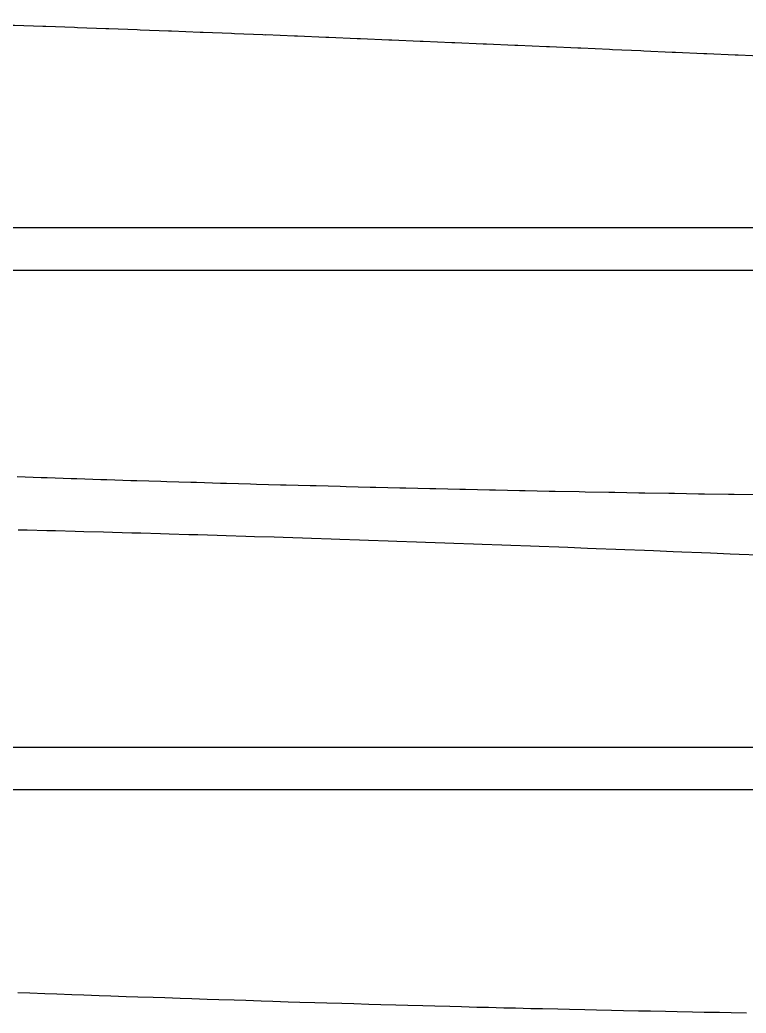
# Model space of a CAD drawing. Extents: x 27 to 271, y 44 to 138.
# Drawn here: x 197.56 to 215.75, y 92.45 to 117.32 of the extents above; entities that cross this region are included whole.
import ezdxf

# ---------------------------------------------------------------- set-up
doc = ezdxf.new("R2010")
doc.units = 0
doc.layers.add('jig_layer', color=7, linetype='CONTINUOUS')

msp = doc.modelspace()

# ---------------------------------------------------------------- linework, layer by layer
at = {"layer": 'jig_layer', "color": 7}
for points in [[(193.504208, 117.319278), (194.214507, 117.296079), (194.289909, 117.293821), (195.00011, 117.270086), (195.075505, 117.267829), (195.785805, 117.243586), (195.861206, 117.241328), (196.571506, 117.216492), (196.646907, 117.214235), (197.357407, 117.189117), (197.432809, 117.186577), (198.143506, 117.161149), (198.218908, 117.158609)], [(198.218908, 117.158775), (198.92971, 117.13267), (199.005108, 117.13013)], [(199.005108, 117.130276), (199.716006, 117.103776), (199.791506, 117.101236), (200.502706, 117.074255), (200.578209, 117.071715), (201.28961, 117.044368), (201.36511, 117.041546)], [(258.91731, 115.259578), (259.576011, 115.292073), (259.64511, 115.29433), (260.296005, 115.332574), (260.36401, 115.335566), (261.004109, 115.379773), (261.070705, 115.383386), (261.696626, 115.434177), (261.761091, 115.438382), (262.367265, 115.495877), (262.428987, 115.500872), (263.009101, 115.565275), (263.06725, 115.570976), (263.117787, 115.577467), (263.3578, 115.573883), (263.3578, 114.112071), (267.677801, 114.112071), (267.677801, 112.112069), (124.143606, 112.112069), (124.143606, 117.034072)], [(201.36511, 117.041678), (202.076606, 117.013879), (202.15221, 117.011339), (202.863907, 116.982877), (202.939407, 116.980337), (203.651208, 116.951477), (203.726709, 116.948655)], [(203.726709, 116.948776), (204.438707, 116.919676), (204.514207, 116.916854), (205.226508, 116.887475), (205.30211, 116.884653), (206.014506, 116.854974), (206.090108, 116.852152), (206.802705, 116.822273), (206.878408, 116.819366), (207.591406, 116.789273), (207.667109, 116.786281), (208.380209, 116.755872), (208.455906, 116.752965), (209.169308, 116.722166), (209.245005, 116.719175), (209.958409, 116.688167), (210.034107, 116.685062), (210.747607, 116.65377), (210.82331, 116.650665), (211.536706, 116.619169), (211.612305, 116.616065), (212.325407, 116.58447), (212.401006, 116.581281), (213.113806, 116.549567), (213.189405, 116.546463), (213.901906, 116.514665), (213.977505, 116.511476), (214.689809, 116.479469), (214.76541, 116.47628), (215.477409, 116.443966), (215.553005, 116.440776), (216.264806, 116.408369)], [(139.351859, 107.854292), (138.782459, 107.839193), (138.642355, 107.8375), (138.076158, 107.818591), (137.937158, 107.816051), (137.375262, 107.792994), (137.237462, 107.789381), (136.680555, 107.761893), (136.54436, 107.757293), (135.994058, 107.724995), (135.860056, 107.719097), (135.318861, 107.681691), (135.187763, 107.674579), (134.658557, 107.63169), (134.531461, 107.623279), (134.018963, 107.574689), (133.897362, 107.564896), (133.50056, 107.520889), (133.260558, 107.524784), (133.260558, 109.051688), (128.940602, 109.051688), (128.940602, 111.051689), (265.808759, 111.051689), (265.808759, 106.10189)], [(209.324962, 105.546293), (208.725462, 105.559896), (208.57716, 105.562718), (207.977461, 105.576688), (207.829161, 105.579595), (207.229462, 105.594186), (207.081055, 105.597291), (206.481262, 105.61239), (206.332861, 105.615579), (205.732961, 105.631186), (205.58456, 105.634488), (204.984759, 105.650602), (204.836457, 105.654074), (204.236458, 105.670584), (204.08806, 105.674196), (203.487963, 105.691158), (203.340061, 105.69477), (202.740062, 105.712155), (202.591159, 105.715965), (201.99096, 105.733858), (201.84246, 105.737753), (201.242357, 105.756041), (201.093956, 105.760133), (200.493562, 105.778816), (200.345063, 105.783021), (199.744561, 105.802128), (199.596056, 105.806417), (198.995561, 105.826032), (198.846959, 105.830293), (198.246557, 105.850388), (198.098057, 105.85479), (197.497457, 105.875392)], [(210.820457, 105.515297), (210.220958, 105.527997), (210.07276, 105.530537), (209.473258, 105.543603), (209.324962, 105.546426)], [(213.06306, 105.473395), (212.463863, 105.484486), (212.315659, 105.486744), (211.716363, 105.4984), (211.568058, 105.500658), (210.968759, 105.512878), (210.820457, 105.515418)], [(217.545262, 105.407093), (216.946661, 105.415192), (216.798559, 105.416603), (216.199858, 105.425098), (216.051762, 105.426792), (215.452861, 105.43571), (215.304762, 105.437403), (214.705861, 105.446914), (214.557658, 105.448607), (213.958562, 105.458796), (213.810356, 105.460771), (213.211263, 105.471298), (213.06306, 105.473274)], [(197.525335, 104.555916), (197.746739, 104.550949), (198.236933, 104.537854), (198.458339, 104.532661), (198.948638, 104.519171), (199.170239, 104.513865), (199.660538, 104.49998), (199.88134, 104.494561), (200.371738, 104.480252), (200.59394, 104.474551), (201.08444, 104.45996), (201.306041, 104.454175), (201.796438, 104.439132), (202.018039, 104.433121), (202.50864, 104.417825), (202.730334, 104.411616), (203.22104, 104.395924), (203.442635, 104.389631), (203.933436, 104.373516), (204.155136, 104.367109), (204.645839, 104.350712), (204.867538, 104.344108), (205.358235, 104.327316), (205.580039, 104.320627), (206.070736, 104.303525), (206.292636, 104.29661), (206.783438, 104.279338), (207.005239, 104.272339), (207.496235, 104.254644), (207.718135, 104.247532), (208.20914, 104.229526), (208.431034, 104.222329), (208.922236, 104.204041), (209.144235, 104.196647), (209.635536, 104.178049), (209.857636, 104.170457), (210.349138, 104.151548), (210.57134, 104.143843), (211.062934, 104.124652), (211.285037, 104.116863), (211.776736, 104.097361), (211.998938, 104.089459), (212.490739, 104.069562), (212.712938, 104.061576), (213.204834, 104.041481), (213.427135, 104.033269), (213.919237, 104.012977), (214.141634, 104.00468), (214.633838, 103.98419), (214.856337, 103.97578), (215.348637, 103.955065), (215.571239, 103.946598), (216.063838, 103.925798)], [(270.580036, 99.106425), (140.378939, 99.106425)], [(140.659801, 98.05353), (264.193903, 98.05353), (264.193903, 93.04813)], [(215.755598, 92.453502), (215.375501, 92.461009), (215.081101, 92.465496), (214.700903, 92.473286), (214.406604, 92.478112), (214.026301, 92.486098), (213.731997, 92.491207), (213.351703, 92.499504), (213.057303, 92.50481), (212.677002, 92.513418), (212.382504, 92.519006), (212.002096, 92.527896), (211.7076, 92.533681), (211.327201, 92.54291), (211.032604, 92.549006), (210.652103, 92.558601), (210.3575, 92.564895), (209.977002, 92.574801), (209.682405, 92.581405), (209.301901, 92.591593), (209.007304, 92.598508), (208.6268, 92.608978), (208.332098, 92.615977), (207.9514, 92.626786), (207.657697, 92.634096), (207.277104, 92.645102), (206.981501, 92.652694), (206.600704, 92.663983), (206.306002, 92.671772), (205.925304, 92.683372), (205.630503, 92.691472), (205.249701, 92.703268), (204.954801, 92.711566), (204.573897, 92.723673), (204.279099, 92.732168), (203.898099, 92.744558), (203.603202, 92.753165), (203.222301, 92.765978), (202.927503, 92.774671), (202.546503, 92.787681), (202.251604, 92.796684), (201.870604, 92.809892), (201.575602, 92.819092), (201.194503, 92.832498), (200.899502, 92.841811), (200.518302, 92.855471), (200.223303, 92.864982), (199.8421, 92.878895), (199.546901, 92.888604), (199.165701, 92.9028), (198.870403, 92.912593), (198.489, 92.927099), (198.193604, 92.93709), (197.812002, 92.951793), (197.516502, 92.961982)]]:
    msp.add_lwpolyline(points, dxfattribs=at)

doc.saveas('drawing.dxf')
